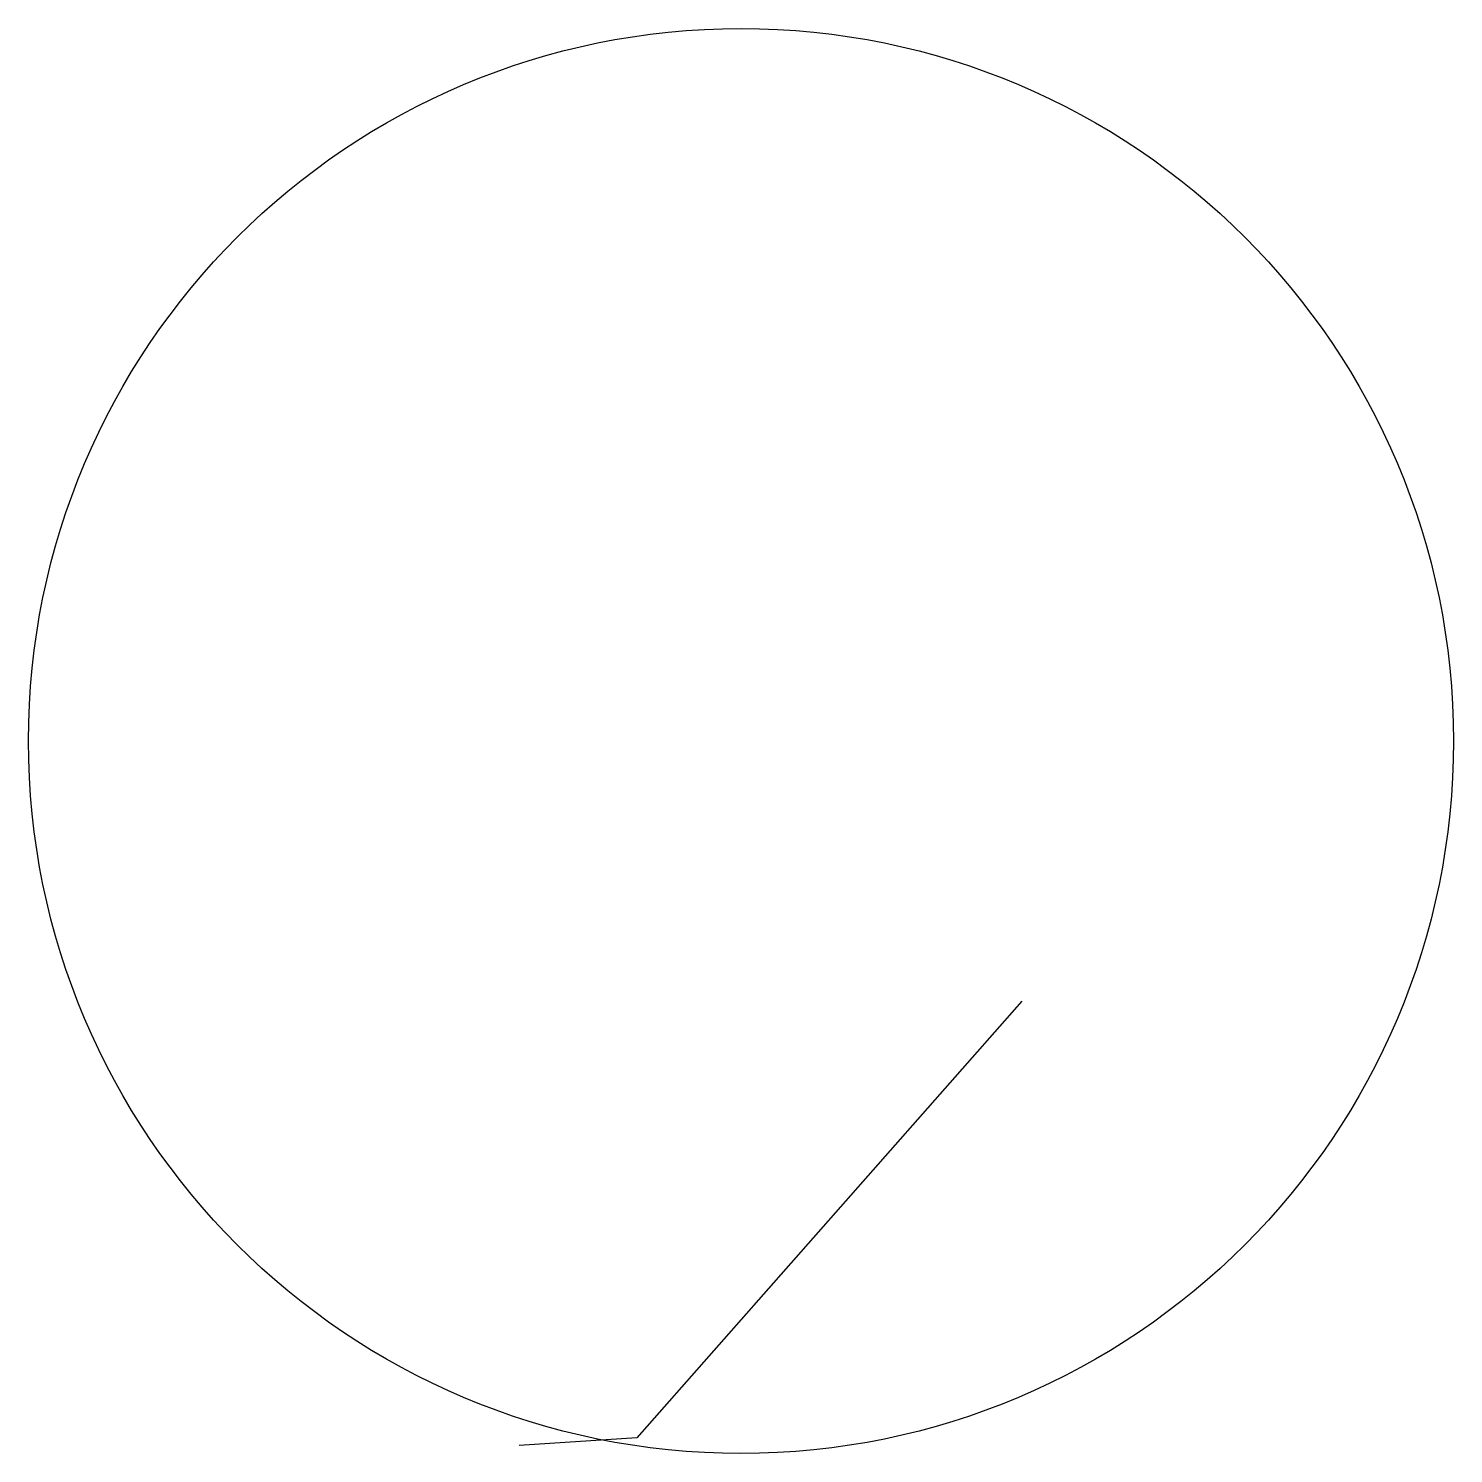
# Model space of a CAD drawing. Header units: millimetres. Extents: x -104 to 170, y 30 to 304.
import ezdxf

# ---------------------------------------------------------------- set-up
doc = ezdxf.new("R2010")
doc.units = ezdxf.units.MM

msp = doc.modelspace()

# ---------------------------------------------------------------- linework, layer by layer
at = {"ltscale": 100}
for p, q in [((87, 117), (13, 33)), ((13, 33), (-9.65, 31.56))]:
    msp.add_line(p, q, dxfattribs=at)
msp.add_circle((33, 167), 137, dxfattribs=at)

doc.saveas('drawing.dxf')
